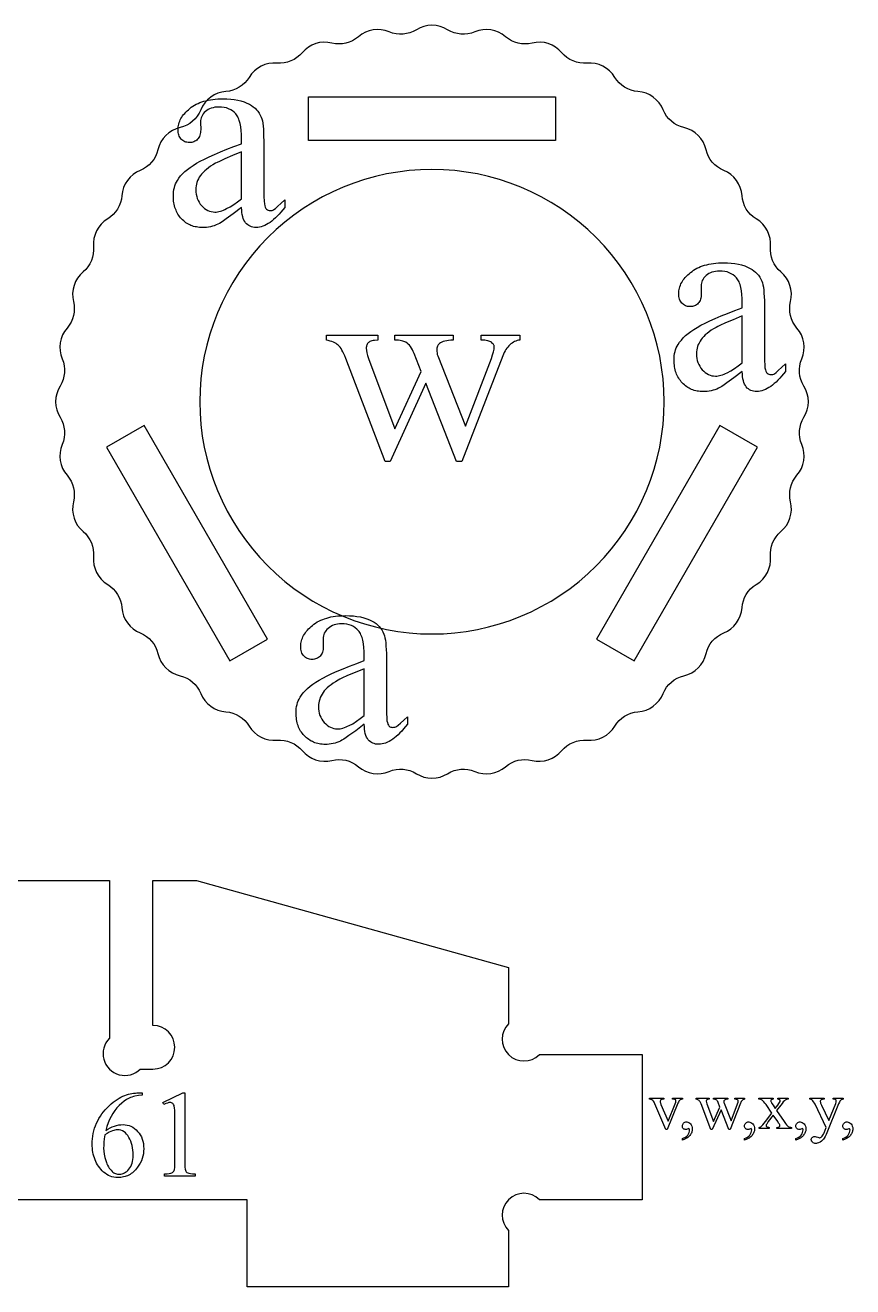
# Model space of a CAD drawing. Extents: x 7 to 905, y -397 to 592.
# Drawn here: x 327.3 to 418.5, y 155.1 to 294.2 of the extents above; entities that cross this region are included whole.
import ezdxf

# ---------------------------------------------------------------- set-up
doc = ezdxf.new("R2010")
doc.units = 0
doc.header["$MEASUREMENT"] = 0
for name, color, linetype in [('EXT', 1, 'CONTINUOUS'), ('INT', 5, 'CONTINUOUS'), ('TEXT', 18, 'CONTINUOUS')]:
    doc.layers.add(name, color=color, linetype=linetype)

msp = doc.modelspace()

# ---------------------------------------------------------------- linework, layer by layer
at = {"layer": 'EXT'}
msp.add_lwpolyline([(331.34, 247.97, 0.286149), (331.88, 244.57, -0.244114), (332.58, 241.65, 0.286149), (333.65, 238.37, -0.244114), (334.8, 235.6, 0.286149), (336.36, 232.53, -0.244114), (337.93, 229.98, 0.286149), (339.95, 227.19, -0.244114), (341.9, 224.91, 0.286149), (344.34, 222.47, -0.244114), (346.62, 220.52, 0.286149), (349.4, 218.5, -0.244114), (351.96, 216.93, 0.286149), (355.03, 215.37, -0.244114), (357.8, 214.22, 0.286149), (361.08, 213.15, -0.244114), (364, 212.45, 0.286149), (367.4, 211.92, -0.244114), (370.39, 211.68, 0.286149), (373.83, 211.68, -0.244114), (376.82, 211.92, 0.286149), (380.23, 212.45, -0.244114), (383.14, 213.15, 0.286149), (386.42, 214.22, -0.244114), (389.19, 215.37, 0.286149), (392.26, 216.93, -0.244114), (394.82, 218.5, 0.286149), (397.6, 220.52, -0.244114), (399.89, 222.47, 0.286149), (402.32, 224.91, -0.244114), (404.27, 227.19, 0.286149), (406.29, 229.98, -0.244114), (407.86, 232.53, 0.286149), (409.43, 235.6, -0.244114), (410.57, 238.37, 0.286149), (411.64, 241.65, -0.244114), (412.34, 244.57, 0.286149), (412.88, 247.97, -0.244114), (413.11, 250.96, 0.286149), (413.11, 254.4, -0.244114), (412.88, 257.4, 0.286149), (412.34, 260.8, -0.244114), (411.64, 263.71, 0.286149), (410.57, 266.99, -0.244114), (409.43, 269.76, 0.286149), (407.86, 272.83, -0.244114), (406.29, 275.39, 0.286149), (404.27, 278.18, -0.244114), (402.32, 280.46, 0.286149), (399.89, 282.89, -0.244114), (397.6, 284.84, 0.286149), (394.82, 286.87, -0.244114), (392.26, 288.43, 0.286149), (389.19, 290, -0.244114), (386.42, 291.15, 0.286149), (383.14, 292.21, -0.244114), (380.23, 292.91, 0.286149), (376.82, 293.45, -0.244114), (373.83, 293.68, 0.286149), (370.39, 293.68, -0.244114), (367.4, 293.45, 0.286149), (364, 292.91, -0.244114), (361.08, 292.21, 0.286149), (357.8, 291.15, -0.244114), (355.03, 290, 0.286149), (351.96, 288.43, -0.244114), (349.4, 286.87, 0.286149), (346.62, 284.84, -0.244114), (344.34, 282.89, 0.286149), (341.9, 280.46, -0.244114), (339.95, 278.18, 0.286149), (337.93, 275.39, -0.244114), (336.36, 272.83, 0.286149), (334.8, 269.76, -0.244114), (333.65, 266.99, 0.286149), (332.58, 263.71, -0.244114), (331.88, 260.8, 0.286149), (331.34, 257.4, -0.244114), (331.11, 254.4, 0.286149), (331.11, 250.96, -0.244114)], format="xyb", close=True, dxfattribs=at)
msp.add_lwpolyline([(322.15, 199.92), (336.55, 199.92), (336.55, 182.52, 1), (339.95, 179.12), (341.35, 179.12, 1), (341.35, 183.92), (341.35, 199.92), (346.15, 199.92), (380.55, 190.32), (380.55, 184.12, 1), (383.95, 180.72), (395.27, 180.72), (395.27, 164.72), (383.95, 164.72, 1), (380.55, 161.33), (380.55, 155.12), (351.75, 155.12), (351.75, 164.72), (306.95, 164.72)], format="xyb", dxfattribs=at)
at = {"layer": 'INT'}
for points in [[(358.51, 281.48), (358.51, 286.28), (385.71, 286.28), (385.71, 281.48)], [(349.81, 224.1), (353.97, 226.5), (340.37, 250.06), (336.21, 247.66)], [(394.41, 224.1), (408.01, 247.66), (403.85, 250.06), (390.25, 226.5)]]:
    msp.add_lwpolyline(points, close=True, dxfattribs=at)
msp.add_lwpolyline([(372.11, 278.28, 0.414214), (346.51, 252.68, 0.414214), (372.11, 227.08, 0.414214), (397.71, 252.68, 0.414214)], format="xyb", close=True, dxfattribs=at)
at = {"layer": 'TEXT'}
for points in [[(351.12, 274.1), (350.18, 273.38), (349.43, 272.83), (349.13, 272.62), (348.87, 272.45), (348.67, 272.33), (348.51, 272.24), (348.31, 272.16), (348.11, 272.08), (347.9, 272.02), (347.69, 271.97), (347.48, 271.93), (347.26, 271.9), (347.04, 271.88), (346.82, 271.88), (346.64, 271.88), (346.47, 271.89), (346.31, 271.91), (346.15, 271.94), (345.99, 271.97), (345.83, 272.01), (345.68, 272.06), (345.54, 272.12), (345.4, 272.18), (345.26, 272.25), (345.12, 272.33), (344.99, 272.41), (344.86, 272.51), (344.74, 272.61), (344.62, 272.72), (344.51, 272.83), (344.4, 272.96), (344.29, 273.08), (344.2, 273.22), (344.11, 273.35), (344.03, 273.49), (343.95, 273.64), (343.89, 273.79), (343.83, 273.94), (343.77, 274.1), (343.73, 274.27), (343.69, 274.44), (343.66, 274.61), (343.63, 274.79), (343.61, 274.98), (343.6, 275.36), (343.61, 275.6), (343.63, 275.83), (343.66, 276.06), (343.71, 276.28), (343.77, 276.49), (343.85, 276.69), (343.94, 276.88), (344.04, 277.07), (344.21, 277.32), (344.4, 277.56), (344.62, 277.8), (344.87, 278.04), (345.15, 278.27), (345.45, 278.51), (345.78, 278.73), (346.14, 278.96), (346.55, 279.18), (347.02, 279.42), (347.55, 279.67), (348.14, 279.94), (348.79, 280.21), (349.51, 280.5), (350.28, 280.8), (351.12, 281.11), (351.12, 281.64), (351.11, 282.12), (351.08, 282.57), (351.03, 282.98), (350.96, 283.34), (350.87, 283.67), (350.82, 283.82), (350.76, 283.96), (350.7, 284.09), (350.63, 284.2), (350.56, 284.31), (350.48, 284.41), (350.31, 284.59), (350.12, 284.74), (349.92, 284.87), (349.69, 284.98), (349.45, 285.06), (349.19, 285.12), (348.91, 285.15), (348.61, 285.16), (348.39, 285.16), (348.17, 285.13), (347.97, 285.09), (347.78, 285.04), (347.6, 284.97), (347.44, 284.88), (347.28, 284.78), (347.14, 284.66), (347.01, 284.54), (346.89, 284.4), (346.8, 284.27), (346.72, 284.12), (346.66, 283.98), (346.61, 283.83), (346.59, 283.67), (346.58, 283.51), (346.61, 282.66), (346.6, 282.49), (346.59, 282.34), (346.56, 282.19), (346.52, 282.06), (346.47, 281.93), (346.41, 281.81), (346.34, 281.71), (346.26, 281.61), (346.17, 281.52), (346.08, 281.45), (345.97, 281.39), (345.86, 281.33), (345.75, 281.29), (345.62, 281.26), (345.49, 281.25), (345.35, 281.24), (345.22, 281.25), (345.09, 281.27), (344.97, 281.3), (344.86, 281.34), (344.75, 281.39), (344.65, 281.46), (344.55, 281.53), (344.46, 281.62), (344.38, 281.73), (344.31, 281.83), (344.25, 281.95), (344.2, 282.08), (344.16, 282.21), (344.14, 282.36), (344.12, 282.51), (344.12, 282.67), (344.12, 282.83), (344.14, 282.99), (344.16, 283.14), (344.2, 283.29), (344.24, 283.44), (344.3, 283.59), (344.36, 283.74), (344.44, 283.89), (344.53, 284.03), (344.62, 284.18), (344.73, 284.32), (344.85, 284.46), (344.97, 284.6), (345.11, 284.73), (345.26, 284.87), (345.41, 285), (345.58, 285.13), (345.75, 285.25), (345.94, 285.36), (346.13, 285.47), (346.33, 285.56), (346.53, 285.65), (346.75, 285.73), (346.97, 285.8), (347.21, 285.86), (347.45, 285.92), (347.69, 285.96), (347.95, 286), (348.21, 286.03), (348.49, 286.05), (348.77, 286.06), (349.06, 286.06), (349.5, 286.05), (349.92, 286.03), (350.32, 285.98), (350.69, 285.91), (351.05, 285.83), (351.39, 285.72), (351.71, 285.6), (352.01, 285.46), (352.22, 285.34), (352.41, 285.2), (352.6, 285.04), (352.76, 284.87), (352.92, 284.69), (353.05, 284.48), (353.18, 284.26), (353.29, 284.03), (353.35, 283.85), (353.41, 283.63), (353.45, 283.37), (353.49, 283.06), (353.52, 282.72), (353.54, 282.33), (353.55, 281.9), (353.56, 281.43), (353.56, 276.85), (353.56, 275.97), (353.57, 275.29), (353.6, 274.79), (353.63, 274.48), (353.67, 274.28), (353.73, 274.12), (353.79, 273.99), (353.83, 273.94), (353.87, 273.9), (353.96, 273.83), (354.06, 273.79), (354.16, 273.76), (354.26, 273.75), (354.38, 273.76), (354.48, 273.77), (354.58, 273.81), (354.68, 273.85), (354.87, 273.99), (355.13, 274.22), (355.46, 274.53), (355.87, 274.93), (355.87, 274.1), (355.67, 273.83), (355.46, 273.58), (355.26, 273.35), (355.05, 273.13), (354.85, 272.94), (354.65, 272.75), (354.45, 272.59), (354.26, 272.44), (354.06, 272.31), (353.86, 272.2), (353.67, 272.11), (353.48, 272.03), (353.28, 271.97), (353.09, 271.92), (352.9, 271.9), (352.71, 271.89), (352.54, 271.9), (352.37, 271.92), (352.21, 271.96), (352.07, 272.02), (351.93, 272.09), (351.8, 272.17), (351.68, 272.27), (351.56, 272.39), (351.46, 272.53), (351.38, 272.69), (351.3, 272.87), (351.24, 273.07), (351.19, 273.3), (351.16, 273.54), (351.13, 273.81)], [(351.12, 275.06), (351.12, 280.21), (350.11, 279.8), (349.29, 279.45), (348.67, 279.17), (348.43, 279.06), (348.25, 278.96), (347.96, 278.79), (347.7, 278.63), (347.47, 278.46), (347.25, 278.29), (347.05, 278.12), (346.87, 277.95), (346.71, 277.77), (346.58, 277.6), (346.46, 277.42), (346.36, 277.24), (346.27, 277.05), (346.2, 276.86), (346.15, 276.66), (346.11, 276.46), (346.09, 276.26), (346.08, 276.05), (346.09, 275.79), (346.12, 275.54), (346.17, 275.3), (346.24, 275.08), (346.33, 274.86), (346.43, 274.66), (346.56, 274.47), (346.71, 274.29), (346.87, 274.12), (347.04, 273.98), (347.21, 273.86), (347.39, 273.76), (347.58, 273.69), (347.77, 273.63), (347.97, 273.6), (348.17, 273.59), (348.31, 273.59), (348.46, 273.61), (348.62, 273.64), (348.78, 273.68), (348.94, 273.73), (349.11, 273.79), (349.29, 273.87), (349.47, 273.96), (349.85, 274.16), (350.25, 274.42), (350.68, 274.72)], [(406.32, 256.02), (405.37, 255.3), (404.63, 254.75), (404.32, 254.54), (404.07, 254.37), (403.86, 254.25), (403.71, 254.16), (403.51, 254.08), (403.3, 254), (403.1, 253.94), (402.88, 253.89), (402.67, 253.85), (402.45, 253.82), (402.23, 253.8), (402.01, 253.79), (401.84, 253.8), (401.67, 253.81), (401.5, 253.83), (401.34, 253.85), (401.18, 253.89), (401.03, 253.93), (400.88, 253.98), (400.73, 254.03), (400.59, 254.1), (400.45, 254.17), (400.32, 254.25), (400.19, 254.33), (400.06, 254.43), (399.94, 254.53), (399.82, 254.64), (399.7, 254.75), (399.59, 254.88), (399.49, 255), (399.39, 255.13), (399.31, 255.27), (399.22, 255.41), (399.15, 255.56), (399.08, 255.71), (399.02, 255.86), (398.97, 256.02), (398.92, 256.19), (398.88, 256.36), (398.85, 256.53), (398.83, 256.71), (398.81, 256.89), (398.8, 257.28), (398.8, 257.52), (398.82, 257.75), (398.86, 257.98), (398.91, 258.2), (398.97, 258.41), (399.04, 258.61), (399.13, 258.8), (399.24, 258.99), (399.4, 259.23), (399.6, 259.48), (399.82, 259.72), (400.07, 259.96), (400.34, 260.19), (400.65, 260.42), (400.98, 260.65), (401.34, 260.87), (401.74, 261.1), (402.21, 261.34), (402.74, 261.59), (403.33, 261.85), (403.99, 262.13), (404.7, 262.42), (405.48, 262.72), (406.32, 263.03), (406.32, 263.56), (406.31, 264.04), (406.28, 264.49), (406.23, 264.9), (406.16, 265.26), (406.07, 265.59), (406.01, 265.74), (405.96, 265.88), (405.89, 266), (405.83, 266.12), (405.75, 266.23), (405.68, 266.33), (405.51, 266.51), (405.32, 266.66), (405.11, 266.79), (404.89, 266.9), (404.65, 266.98), (404.39, 267.04), (404.11, 267.07), (403.81, 267.08), (403.58, 267.08), (403.37, 267.05), (403.17, 267.01), (402.98, 266.96), (402.8, 266.89), (402.63, 266.8), (402.48, 266.7), (402.34, 266.58), (402.2, 266.45), (402.09, 266.32), (401.99, 266.19), (401.91, 266.04), (401.85, 265.9), (401.81, 265.75), (401.78, 265.59), (401.77, 265.43), (401.8, 264.58), (401.8, 264.41), (401.78, 264.26), (401.76, 264.11), (401.72, 263.97), (401.67, 263.85), (401.61, 263.73), (401.54, 263.63), (401.46, 263.53), (401.37, 263.44), (401.27, 263.37), (401.17, 263.3), (401.06, 263.25), (400.94, 263.21), (400.82, 263.18), (400.69, 263.17), (400.55, 263.16), (400.42, 263.17), (400.29, 263.18), (400.17, 263.21), (400.05, 263.26), (399.95, 263.31), (399.84, 263.38), (399.75, 263.45), (399.66, 263.54), (399.58, 263.64), (399.51, 263.75), (399.45, 263.87), (399.4, 264), (399.36, 264.13), (399.33, 264.28), (399.32, 264.43), (399.31, 264.59), (399.32, 264.75), (399.33, 264.9), (399.36, 265.06), (399.39, 265.21), (399.44, 265.36), (399.49, 265.51), (399.56, 265.66), (399.64, 265.81), (399.72, 265.95), (399.82, 266.1), (399.93, 266.24), (400.04, 266.38), (400.17, 266.52), (400.31, 266.65), (400.45, 266.79), (400.61, 266.92), (400.78, 267.05), (400.95, 267.17), (401.13, 267.28), (401.32, 267.39), (401.52, 267.48), (401.73, 267.57), (401.95, 267.65), (402.17, 267.72), (402.4, 267.78), (402.64, 267.83), (402.89, 267.88), (403.15, 267.92), (403.41, 267.95), (403.68, 267.97), (403.96, 267.98), (404.25, 267.98), (404.69, 267.97), (405.11, 267.95), (405.51, 267.9), (405.89, 267.83), (406.25, 267.75), (406.59, 267.64), (406.9, 267.52), (407.2, 267.38), (407.41, 267.26), (407.61, 267.12), (407.79, 266.96), (407.96, 266.79), (408.11, 266.61), (408.25, 266.4), (408.38, 266.18), (408.49, 265.95), (408.55, 265.77), (408.6, 265.55), (408.65, 265.29), (408.68, 264.98), (408.71, 264.64), (408.73, 264.25), (408.75, 263.82), (408.75, 263.35), (408.75, 258.76), (408.76, 257.89), (408.77, 257.21), (408.79, 256.71), (408.82, 256.4), (408.87, 256.2), (408.92, 256.03), (408.99, 255.91), (409.03, 255.86), (409.07, 255.81), (409.16, 255.75), (409.25, 255.7), (409.35, 255.68), (409.46, 255.67), (409.57, 255.67), (409.68, 255.69), (409.78, 255.73), (409.87, 255.77), (410.06, 255.91), (410.33, 256.14), (410.66, 256.45), (411.07, 256.85), (411.07, 256.02), (410.86, 255.75), (410.66, 255.5), (410.45, 255.27), (410.25, 255.05), (410.05, 254.85), (409.85, 254.67), (409.65, 254.51), (409.45, 254.36), (409.26, 254.23), (409.06, 254.12), (408.87, 254.03), (408.67, 253.95), (408.48, 253.89), (408.29, 253.84), (408.1, 253.82), (407.91, 253.81), (407.73, 253.82), (407.57, 253.84), (407.41, 253.88), (407.26, 253.93), (407.12, 254), (406.99, 254.09), (406.87, 254.19), (406.76, 254.31), (406.66, 254.45), (406.57, 254.61), (406.5, 254.79), (406.44, 254.99), (406.39, 255.21), (406.35, 255.46), (406.33, 255.73)], [(406.32, 256.98), (406.32, 262.13), (405.3, 261.72), (404.48, 261.37), (403.86, 261.09), (403.63, 260.97), (403.44, 260.87), (403.16, 260.71), (402.9, 260.55), (402.66, 260.38), (402.44, 260.21), (402.24, 260.04), (402.07, 259.87), (401.91, 259.69), (401.77, 259.52), (401.66, 259.34), (401.56, 259.15), (401.47, 258.97), (401.4, 258.78), (401.34, 258.58), (401.3, 258.38), (401.28, 258.18), (401.27, 257.97), (401.28, 257.71), (401.31, 257.46), (401.36, 257.22), (401.43, 257), (401.52, 256.78), (401.63, 256.58), (401.76, 256.39), (401.91, 256.21), (402.07, 256.04), (402.24, 255.9), (402.41, 255.78), (402.59, 255.68), (402.78, 255.6), (402.97, 255.55), (403.16, 255.52), (403.37, 255.51), (403.51, 255.51), (403.66, 255.53), (403.81, 255.56), (403.97, 255.6), (404.14, 255.65), (404.31, 255.71), (404.48, 255.79), (404.67, 255.87), (405.05, 256.08), (405.45, 256.33), (405.87, 256.63)], [(360.47, 260.03), (366.13, 260.03), (366.13, 259.48), (365.78, 259.44), (365.62, 259.41), (365.49, 259.38), (365.37, 259.34), (365.26, 259.3), (365.18, 259.25), (365.11, 259.2), (365.05, 259.14), (365, 259.08), (364.96, 259.01), (364.92, 258.93), (364.9, 258.85), (364.88, 258.76), (364.87, 258.67), (364.86, 258.57), (364.88, 258.32), (364.93, 258.06), (365.01, 257.77), (365.11, 257.46), (368.01, 249.69), (370.91, 256.01), (370.14, 258), (370.05, 258.22), (369.95, 258.41), (369.85, 258.59), (369.73, 258.75), (369.62, 258.9), (369.49, 259.03), (369.36, 259.14), (369.22, 259.23), (369.13, 259.28), (369.02, 259.32), (368.89, 259.36), (368.75, 259.39), (368.59, 259.42), (368.41, 259.45), (368.01, 259.48), (368.01, 260.03), (374.44, 260.03), (374.44, 259.48), (374.18, 259.46), (373.94, 259.44), (373.73, 259.4), (373.53, 259.36), (373.35, 259.31), (373.19, 259.25), (373.05, 259.18), (372.93, 259.1), (372.86, 259.03), (372.8, 258.96), (372.75, 258.88), (372.71, 258.79), (372.68, 258.69), (372.66, 258.58), (372.64, 258.47), (372.64, 258.34), (372.64, 258.2), (372.67, 258.05), (372.7, 257.89), (372.75, 257.74), (375.82, 249.98), (378.67, 257.46), (378.8, 257.84), (378.89, 258.17), (378.95, 258.47), (378.96, 258.6), (378.96, 258.73), (378.96, 258.8), (378.95, 258.86), (378.92, 258.93), (378.89, 258.99), (378.85, 259.05), (378.8, 259.11), (378.68, 259.23), (378.6, 259.28), (378.5, 259.33), (378.38, 259.37), (378.25, 259.4), (378.1, 259.43), (377.93, 259.45), (377.55, 259.48), (377.55, 260.03), (381.81, 260.03), (381.81, 259.48), (381.65, 259.45), (381.5, 259.41), (381.35, 259.36), (381.21, 259.3), (381.08, 259.23), (380.94, 259.14), (380.82, 259.05), (380.7, 258.95), (380.58, 258.83), (380.47, 258.71), (380.37, 258.57), (380.27, 258.43), (380.17, 258.27), (380.08, 258.11), (380, 257.93), (379.92, 257.74), (375.41, 246.1), (374.81, 246.1), (371.43, 254.73), (367.49, 246.1), (366.94, 246.1), (362.61, 257.46), (362.5, 257.72), (362.39, 257.95), (362.29, 258.17), (362.18, 258.36), (362.08, 258.53), (361.97, 258.68), (361.87, 258.81), (361.77, 258.91), (361.66, 259), (361.53, 259.09), (361.39, 259.17), (361.24, 259.24), (361.07, 259.31), (360.88, 259.37), (360.68, 259.43), (360.47, 259.48)], [(364.65, 217.14), (363.7, 216.42), (362.95, 215.87), (362.65, 215.66), (362.4, 215.49), (362.19, 215.36), (362.04, 215.28), (361.83, 215.19), (361.63, 215.12), (361.42, 215.05), (361.21, 215), (361, 214.96), (360.78, 214.93), (360.56, 214.91), (360.34, 214.91), (360.17, 214.91), (360, 214.92), (359.83, 214.94), (359.67, 214.97), (359.51, 215), (359.36, 215.04), (359.21, 215.09), (359.06, 215.15), (358.92, 215.21), (358.78, 215.28), (358.65, 215.36), (358.52, 215.45), (358.39, 215.54), (358.27, 215.64), (358.15, 215.75), (358.03, 215.87), (357.92, 215.99), (357.82, 216.12), (357.72, 216.25), (357.63, 216.38), (357.55, 216.52), (357.48, 216.67), (357.41, 216.82), (357.35, 216.98), (357.3, 217.14), (357.25, 217.3), (357.21, 217.47), (357.18, 217.64), (357.16, 217.82), (357.14, 218.01), (357.12, 218.39), (357.13, 218.63), (357.15, 218.87), (357.19, 219.09), (357.23, 219.31), (357.3, 219.52), (357.37, 219.72), (357.46, 219.91), (357.57, 220.1), (357.73, 220.35), (357.92, 220.59), (358.15, 220.84), (358.39, 221.07), (358.67, 221.31), (358.98, 221.54), (359.31, 221.76), (359.67, 221.99), (360.07, 222.21), (360.54, 222.45), (361.07, 222.71), (361.66, 222.97), (362.31, 223.24), (363.03, 223.53), (363.81, 223.83), (364.65, 224.14), (364.65, 224.67), (364.64, 225.16), (364.61, 225.6), (364.56, 226.01), (364.49, 226.38), (364.4, 226.7), (364.34, 226.85), (364.28, 226.99), (364.22, 227.12), (364.15, 227.24), (364.08, 227.35), (364, 227.44), (363.83, 227.62), (363.65, 227.77), (363.44, 227.9), (363.22, 228.01), (362.97, 228.09), (362.71, 228.15), (362.44, 228.19), (362.14, 228.2), (361.91, 228.19), (361.7, 228.17), (361.5, 228.13), (361.31, 228.07), (361.13, 228), (360.96, 227.91), (360.81, 227.81), (360.66, 227.7), (360.53, 227.57), (360.42, 227.44), (360.32, 227.3), (360.24, 227.16), (360.18, 227.01), (360.14, 226.86), (360.11, 226.7), (360.1, 226.55), (360.13, 225.69), (360.13, 225.52), (360.11, 225.37), (360.08, 225.22), (360.05, 225.09), (360, 224.96), (359.94, 224.85), (359.87, 224.74), (359.79, 224.64), (359.7, 224.56), (359.6, 224.48), (359.5, 224.42), (359.39, 224.37), (359.27, 224.33), (359.15, 224.3), (359.02, 224.28), (358.88, 224.27), (358.75, 224.28), (358.62, 224.3), (358.5, 224.33), (358.38, 224.37), (358.27, 224.42), (358.17, 224.49), (358.08, 224.57), (357.99, 224.66), (357.91, 224.76), (357.83, 224.87), (357.78, 224.98), (357.73, 225.11), (357.69, 225.25), (357.66, 225.39), (357.65, 225.54), (357.64, 225.7), (357.64, 225.86), (357.66, 226.02), (357.69, 226.17), (357.72, 226.33), (357.77, 226.48), (357.82, 226.63), (357.89, 226.77), (357.96, 226.92), (358.05, 227.07), (358.15, 227.21), (358.25, 227.35), (358.37, 227.49), (358.5, 227.63), (358.63, 227.77), (358.78, 227.9), (358.94, 228.03), (359.1, 228.16), (359.28, 228.28), (359.46, 228.4), (359.65, 228.5), (359.85, 228.59), (360.06, 228.68), (360.27, 228.76), (360.5, 228.83), (360.73, 228.89), (360.97, 228.95), (361.22, 228.99), (361.47, 229.03), (361.74, 229.06), (362.01, 229.08), (362.29, 229.09), (362.58, 229.1), (363.02, 229.09), (363.44, 229.06), (363.84, 229.01), (364.22, 228.95), (364.58, 228.86), (364.91, 228.76), (365.23, 228.63), (365.53, 228.49), (365.74, 228.37), (365.94, 228.23), (366.12, 228.08), (366.29, 227.91), (366.44, 227.72), (366.58, 227.52), (366.7, 227.3), (366.81, 227.06), (366.88, 226.88), (366.93, 226.66), (366.98, 226.4), (367.01, 226.1), (367.04, 225.75), (367.06, 225.36), (367.08, 224.94), (367.08, 224.47), (367.08, 219.88), (367.08, 219.01), (367.1, 218.32), (367.12, 217.82), (367.15, 217.51), (367.2, 217.31), (367.25, 217.15), (367.32, 217.02), (367.36, 216.97), (367.4, 216.93), (367.48, 216.86), (367.58, 216.82), (367.68, 216.79), (367.79, 216.78), (367.9, 216.79), (368.01, 216.81), (368.11, 216.84), (368.2, 216.88), (368.39, 217.02), (368.65, 217.25), (368.99, 217.56), (369.4, 217.96), (369.4, 217.14), (369.19, 216.87), (368.98, 216.62), (368.78, 216.38), (368.58, 216.17), (368.38, 215.97), (368.18, 215.79), (367.98, 215.62), (367.78, 215.48), (367.58, 215.35), (367.39, 215.23), (367.19, 215.14), (367, 215.06), (366.81, 215), (366.62, 214.96), (366.43, 214.93), (366.24, 214.92), (366.06, 214.93), (365.9, 214.95), (365.74, 214.99), (365.59, 215.05), (365.45, 215.12), (365.32, 215.2), (365.2, 215.31), (365.09, 215.42), (364.99, 215.56), (364.9, 215.72), (364.83, 215.9), (364.76, 216.1), (364.71, 216.33), (364.68, 216.57), (364.66, 216.84)], [(364.65, 218.09), (364.65, 223.24), (363.63, 222.83), (362.81, 222.49), (362.19, 222.2), (361.96, 222.09), (361.77, 221.99), (361.49, 221.82), (361.23, 221.66), (360.99, 221.49), (360.77, 221.32), (360.57, 221.15), (360.4, 220.98), (360.24, 220.81), (360.1, 220.63), (359.99, 220.45), (359.88, 220.27), (359.8, 220.08), (359.73, 219.89), (359.67, 219.69), (359.63, 219.49), (359.61, 219.29), (359.6, 219.08), (359.61, 218.82), (359.64, 218.57), (359.69, 218.34), (359.76, 218.11), (359.85, 217.9), (359.96, 217.69), (360.09, 217.5), (360.24, 217.32), (360.4, 217.16), (360.56, 217.01), (360.74, 216.89), (360.92, 216.79), (361.1, 216.72), (361.29, 216.66), (361.49, 216.63), (361.7, 216.62), (361.84, 216.62), (361.99, 216.64), (362.14, 216.67), (362.3, 216.71), (362.47, 216.76), (362.64, 216.83), (362.81, 216.9), (362.99, 216.99), (363.37, 217.19), (363.78, 217.45), (364.2, 217.75)], [(340.16, 176.5), (340.16, 176.26), (339.74, 176.2), (339.36, 176.13), (339.19, 176.08), (339.02, 176.03), (338.87, 175.97), (338.73, 175.91), (338.59, 175.84), (338.45, 175.76), (338.17, 175.58), (337.9, 175.36), (337.63, 175.11), (337.37, 174.83), (337.14, 174.54), (336.92, 174.23), (336.73, 173.91), (336.56, 173.57), (336.41, 173.19), (336.27, 172.78), (336.14, 172.34), (336.38, 172.5), (336.62, 172.63), (336.86, 172.74), (337.1, 172.83), (337.34, 172.91), (337.58, 172.96), (337.82, 172.99), (338.06, 173), (338.28, 172.99), (338.5, 172.95), (338.72, 172.89), (338.92, 172.81), (339.12, 172.71), (339.3, 172.58), (339.48, 172.43), (339.66, 172.25), (339.82, 172.06), (339.95, 171.86), (340.07, 171.64), (340.17, 171.41), (340.24, 171.16), (340.29, 170.9), (340.32, 170.63), (340.33, 170.34), (340.32, 170.06), (340.29, 169.79), (340.24, 169.53), (340.16, 169.26), (340.07, 169.01), (339.95, 168.76), (339.81, 168.52), (339.65, 168.29), (339.55, 168.15), (339.44, 168.02), (339.32, 167.9), (339.21, 167.79), (339.08, 167.69), (338.96, 167.6), (338.83, 167.51), (338.7, 167.44), (338.56, 167.37), (338.41, 167.32), (338.27, 167.27), (338.12, 167.23), (337.96, 167.2), (337.8, 167.18), (337.64, 167.16), (337.47, 167.16), (337.25, 167.17), (337.03, 167.2), (336.82, 167.24), (336.62, 167.31), (336.43, 167.4), (336.25, 167.5), (336.07, 167.63), (335.91, 167.77), (335.75, 167.92), (335.61, 168.08), (335.48, 168.24), (335.36, 168.41), (335.24, 168.58), (335.14, 168.76), (335.05, 168.94), (334.96, 169.13), (334.89, 169.33), (334.82, 169.53), (334.77, 169.73), (334.73, 169.95), (334.69, 170.16), (334.67, 170.39), (334.65, 170.61), (334.65, 170.85), (334.65, 171.15), (334.68, 171.44), (334.71, 171.74), (334.77, 172.03), (334.84, 172.31), (334.92, 172.59), (335.02, 172.87), (335.13, 173.14), (335.26, 173.41), (335.4, 173.67), (335.55, 173.93), (335.72, 174.17), (335.9, 174.41), (336.09, 174.64), (336.3, 174.86), (336.51, 175.08), (336.74, 175.28), (336.96, 175.46), (337.18, 175.63), (337.4, 175.78), (337.61, 175.91), (337.82, 176.03), (338.03, 176.13), (338.24, 176.21), (338.44, 176.28), (338.64, 176.34), (338.84, 176.39), (339.03, 176.43), (339.22, 176.46), (339.41, 176.48), (339.59, 176.5), (339.77, 176.5)], [(342.45, 175.43), (344.64, 176.5), (344.86, 176.5), (344.86, 168.9), (344.87, 168.56), (344.88, 168.29), (344.9, 168.09), (344.92, 167.96), (344.96, 167.87), (345.02, 167.8), (345.1, 167.73), (345.19, 167.68), (345.31, 167.63), (345.49, 167.6), (345.72, 167.57), (346, 167.56), (346, 167.32), (342.61, 167.32), (342.61, 167.56), (342.9, 167.57), (343.14, 167.6), (343.31, 167.63), (343.43, 167.67), (343.52, 167.72), (343.59, 167.78), (343.65, 167.85), (343.69, 167.93), (343.72, 168.05), (343.75, 168.26), (343.76, 168.54), (343.77, 168.9), (343.77, 173.76), (343.76, 174.21), (343.75, 174.57), (343.73, 174.84), (343.7, 175.02), (343.67, 175.12), (343.63, 175.21), (343.59, 175.28), (343.53, 175.33), (343.47, 175.38), (343.4, 175.41), (343.32, 175.43), (343.24, 175.43), (343.1, 175.42), (342.94, 175.38), (342.76, 175.32), (342.55, 175.23)], [(396.08, 175.93), (397.67, 175.93), (397.67, 175.8), (397.57, 175.8), (397.5, 175.79), (397.44, 175.78), (397.39, 175.76), (397.35, 175.73), (397.32, 175.69), (397.29, 175.64), (397.28, 175.59), (397.28, 175.54), (397.28, 175.47), (397.3, 175.4), (397.35, 175.23), (398.14, 173.37), (398.93, 175.3), (398.99, 175.48), (399.01, 175.56), (399.01, 175.62), (399.01, 175.66), (398.98, 175.7), (398.94, 175.75), (398.88, 175.78), (398.78, 175.79), (398.63, 175.8), (398.63, 175.93), (399.73, 175.93), (399.73, 175.8), (399.64, 175.79), (399.57, 175.77), (399.51, 175.75), (399.46, 175.72), (399.4, 175.66), (399.34, 175.57), (399.28, 175.47), (399.23, 175.35), (398.03, 172.45), (397.88, 172.45), (396.67, 175.3), (396.6, 175.47), (396.52, 175.59), (396.44, 175.67), (396.33, 175.73), (396.24, 175.77), (396.08, 175.8)], [(401.24, 175.93), (402.66, 175.93), (402.66, 175.8), (402.57, 175.79), (402.5, 175.77), (402.44, 175.75), (402.4, 175.73), (402.38, 175.7), (402.36, 175.66), (402.35, 175.62), (402.34, 175.57), (402.36, 175.44), (402.4, 175.29), (403.13, 173.35), (403.85, 174.93), (403.66, 175.43), (403.61, 175.53), (403.56, 175.62), (403.5, 175.68), (403.43, 175.73), (403.38, 175.76), (403.31, 175.78), (403.13, 175.8), (403.13, 175.93), (404.74, 175.93), (404.74, 175.8), (404.61, 175.79), (404.51, 175.77), (404.42, 175.74), (404.36, 175.7), (404.33, 175.67), (404.3, 175.62), (404.29, 175.57), (404.29, 175.51), (404.29, 175.44), (404.31, 175.36), (405.08, 173.42), (405.79, 175.29), (405.85, 175.47), (405.86, 175.54), (405.87, 175.61), (405.86, 175.64), (405.85, 175.68), (405.83, 175.71), (405.8, 175.73), (405.75, 175.76), (405.69, 175.78), (405.61, 175.79), (405.51, 175.8), (405.51, 175.93), (406.58, 175.93), (406.58, 175.8), (406.5, 175.78), (406.43, 175.75), (406.36, 175.71), (406.3, 175.66), (406.24, 175.6), (406.19, 175.53), (406.15, 175.45), (406.11, 175.36), (404.98, 172.45), (404.83, 172.45), (403.98, 174.61), (403, 172.45), (402.86, 172.45), (401.78, 175.29), (401.72, 175.42), (401.67, 175.52), (401.62, 175.6), (401.57, 175.66), (401.51, 175.7), (401.43, 175.74), (401.35, 175.77), (401.24, 175.8)], [(408.15, 175.93), (409.74, 175.93), (409.74, 175.8), (409.67, 175.79), (409.61, 175.78), (409.56, 175.77), (409.52, 175.75), (409.5, 175.72), (409.48, 175.69), (409.47, 175.65), (409.46, 175.61), (409.47, 175.56), (409.49, 175.5), (409.53, 175.42), (409.59, 175.34), (409.71, 175.15), (409.95, 174.77), (410.23, 175.15), (410.35, 175.32), (410.43, 175.45), (410.48, 175.55), (410.49, 175.61), (410.49, 175.65), (410.48, 175.68), (410.46, 175.72), (410.43, 175.74), (410.4, 175.77), (410.35, 175.78), (410.29, 175.79), (410.23, 175.8), (410.23, 175.93), (411.37, 175.93), (411.37, 175.8), (411.28, 175.79), (411.2, 175.77), (411.13, 175.74), (411.06, 175.7), (410.96, 175.62), (410.84, 175.5), (410.71, 175.34), (410.56, 175.15), (410.1, 174.54), (410.94, 173.33), (411.09, 173.13), (411.21, 172.97), (411.31, 172.86), (411.39, 172.79), (411.46, 172.75), (411.54, 172.72), (411.63, 172.7), (411.73, 172.69), (411.73, 172.56), (410.14, 172.56), (410.14, 172.69), (410.22, 172.69), (410.28, 172.71), (410.34, 172.73), (410.4, 172.76), (410.43, 172.79), (410.45, 172.82), (410.46, 172.86), (410.47, 172.9), (410.45, 172.96), (410.41, 173.05), (410.33, 173.17), (410.23, 173.33), (409.74, 174.05), (409.19, 173.33), (409.01, 173.06), (408.96, 172.98), (408.94, 172.93), (408.95, 172.89), (408.96, 172.84), (408.99, 172.8), (409.03, 172.77), (409.07, 172.74), (409.13, 172.71), (409.2, 172.7), (409.27, 172.69), (409.27, 172.56), (408.17, 172.56), (408.17, 172.69), (408.24, 172.7), (408.3, 172.72), (408.35, 172.75), (408.4, 172.78), (408.49, 172.86), (408.59, 172.97), (408.88, 173.33), (409.58, 174.27), (408.94, 175.2), (408.81, 175.38), (408.7, 175.52), (408.6, 175.63), (408.52, 175.7), (408.44, 175.74), (408.35, 175.77), (408.25, 175.79), (408.15, 175.8)], [(413.75, 175.93), (415.33, 175.93), (415.33, 175.8), (415.25, 175.8), (415.17, 175.79), (415.11, 175.78), (415.05, 175.76), (415, 175.73), (414.97, 175.69), (414.94, 175.64), (414.92, 175.6), (414.92, 175.55), (414.93, 175.47), (414.95, 175.37), (414.99, 175.27), (415.04, 175.15), (415.86, 173.44), (416.62, 175.31), (416.67, 175.46), (416.68, 175.54), (416.68, 175.61), (416.68, 175.67), (416.66, 175.71), (416.62, 175.74), (416.56, 175.77), (416.48, 175.79), (416.34, 175.8), (416.34, 175.93), (417.44, 175.93), (417.44, 175.8), (417.32, 175.77), (417.23, 175.74), (417.15, 175.67), (417.07, 175.57), (417.02, 175.48), (416.94, 175.29), (415.57, 171.92), (415.46, 171.69), (415.34, 171.49), (415.27, 171.4), (415.2, 171.32), (415.13, 171.24), (415.05, 171.18), (414.89, 171.07), (414.73, 170.99), (414.58, 170.94), (414.5, 170.93), (414.43, 170.93), (414.32, 170.93), (414.23, 170.96), (414.14, 171), (414.07, 171.05), (414.01, 171.12), (413.96, 171.19), (413.94, 171.26), (413.93, 171.34), (413.93, 171.41), (413.95, 171.48), (413.98, 171.54), (414.03, 171.59), (414.08, 171.63), (414.15, 171.66), (414.22, 171.68), (414.31, 171.68), (414.37, 171.68), (414.45, 171.66), (414.64, 171.6), (414.76, 171.56), (414.82, 171.55), (414.88, 171.55), (414.94, 171.57), (415, 171.61), (415.07, 171.66), (415.13, 171.73), (415.2, 171.83), (415.26, 171.95), (415.33, 172.1), (415.57, 172.69), (414.36, 175.24), (414.28, 175.36), (414.18, 175.52), (414.09, 175.63), (414.03, 175.69), (413.92, 175.75), (413.75, 175.8)], [(399.71, 171.3), (399.71, 171.46), (399.89, 171.53), (400.05, 171.62), (400.19, 171.73), (400.3, 171.85), (400.39, 171.98), (400.46, 172.12), (400.5, 172.26), (400.51, 172.41), (400.5, 172.47), (400.48, 172.53), (400.45, 172.55), (400.42, 172.56), (400.36, 172.54), (400.25, 172.49), (400.18, 172.46), (400.11, 172.45), (400.02, 172.46), (399.95, 172.48), (399.88, 172.51), (399.82, 172.56), (399.77, 172.62), (399.74, 172.69), (399.72, 172.77), (399.71, 172.85), (399.72, 172.94), (399.75, 173.02), (399.79, 173.1), (399.85, 173.16), (399.92, 173.22), (400, 173.26), (400.09, 173.29), (400.19, 173.29), (400.31, 173.28), (400.42, 173.24), (400.52, 173.17), (400.62, 173.08), (400.7, 172.97), (400.76, 172.83), (400.8, 172.69), (400.81, 172.52), (400.81, 172.42), (400.8, 172.33), (400.77, 172.24), (400.75, 172.15), (400.71, 172.07), (400.66, 171.98), (400.61, 171.9), (400.55, 171.81), (400.48, 171.73), (400.4, 171.66), (400.31, 171.59), (400.21, 171.52), (400.1, 171.46), (399.98, 171.4)], [(406.56, 171.3), (406.56, 171.46), (406.74, 171.53), (406.9, 171.62), (407.04, 171.73), (407.15, 171.85), (407.24, 171.98), (407.31, 172.12), (407.35, 172.26), (407.36, 172.41), (407.35, 172.47), (407.33, 172.53), (407.3, 172.55), (407.28, 172.56), (407.21, 172.54), (407.1, 172.49), (407.03, 172.46), (406.96, 172.45), (406.87, 172.46), (406.8, 172.48), (406.73, 172.51), (406.67, 172.56), (406.62, 172.62), (406.59, 172.69), (406.57, 172.77), (406.56, 172.85), (406.57, 172.94), (406.6, 173.02), (406.64, 173.1), (406.7, 173.16), (406.78, 173.22), (406.86, 173.26), (406.94, 173.29), (407.04, 173.29), (407.16, 173.28), (407.27, 173.24), (407.37, 173.17), (407.47, 173.08), (407.56, 172.97), (407.62, 172.83), (407.65, 172.69), (407.66, 172.52), (407.66, 172.42), (407.65, 172.33), (407.63, 172.24), (407.6, 172.15), (407.56, 172.07), (407.51, 171.98), (407.46, 171.9), (407.4, 171.81), (407.33, 171.73), (407.25, 171.66), (407.16, 171.59), (407.06, 171.52), (406.95, 171.46), (406.83, 171.4)], [(412.23, 171.3), (412.23, 171.46), (412.41, 171.53), (412.56, 171.62), (412.7, 171.73), (412.82, 171.85), (412.91, 171.98), (412.97, 172.12), (413.01, 172.26), (413.02, 172.41), (413.02, 172.47), (412.99, 172.53), (412.97, 172.55), (412.94, 172.56), (412.87, 172.54), (412.76, 172.49), (412.69, 172.46), (412.62, 172.45), (412.54, 172.46), (412.46, 172.48), (412.39, 172.51), (412.33, 172.56), (412.29, 172.62), (412.25, 172.69), (412.23, 172.77), (412.23, 172.85), (412.24, 172.94), (412.26, 173.02), (412.31, 173.1), (412.37, 173.16), (412.44, 173.22), (412.52, 173.26), (412.61, 173.29), (412.7, 173.29), (412.82, 173.28), (412.93, 173.24), (413.04, 173.17), (413.14, 173.08), (413.22, 172.97), (413.28, 172.83), (413.31, 172.69), (413.33, 172.52), (413.32, 172.42), (413.31, 172.33), (413.29, 172.24), (413.26, 172.15), (413.22, 172.07), (413.18, 171.98), (413.12, 171.9), (413.06, 171.81), (412.99, 171.73), (412.91, 171.66), (412.82, 171.59), (412.72, 171.52), (412.61, 171.46), (412.49, 171.4)], [(417.4, 171.3), (417.4, 171.46), (417.58, 171.53), (417.74, 171.62), (417.87, 171.73), (417.99, 171.85), (418.08, 171.98), (418.15, 172.12), (418.18, 172.26), (418.2, 172.41), (418.19, 172.47), (418.16, 172.53), (418.14, 172.55), (418.11, 172.56), (418.05, 172.54), (417.94, 172.49), (417.87, 172.46), (417.8, 172.45), (417.71, 172.46), (417.63, 172.48), (417.57, 172.51), (417.51, 172.56), (417.46, 172.62), (417.43, 172.69), (417.41, 172.77), (417.4, 172.85), (417.41, 172.94), (417.44, 173.02), (417.48, 173.1), (417.54, 173.16), (417.61, 173.22), (417.69, 173.26), (417.78, 173.29), (417.88, 173.29), (418, 173.28), (418.11, 173.24), (418.21, 173.17), (418.31, 173.08), (418.39, 172.97), (418.45, 172.83), (418.49, 172.69), (418.5, 172.52), (418.5, 172.42), (418.48, 172.33), (418.46, 172.24), (418.43, 172.15), (418.4, 172.07), (418.35, 171.98), (418.3, 171.9), (418.24, 171.81), (418.17, 171.73), (418.09, 171.66), (418, 171.59), (417.9, 171.52), (417.79, 171.46), (417.67, 171.4)], [(336.03, 171.86), (335.97, 171.43), (335.94, 171.05), (335.92, 170.71), (335.91, 170.41), (335.92, 170.08), (335.97, 169.75), (336.04, 169.39), (336.14, 169.03), (336.21, 168.84), (336.28, 168.67), (336.35, 168.51), (336.44, 168.36), (336.53, 168.21), (336.63, 168.08), (336.73, 167.96), (336.84, 167.84), (336.93, 167.77), (337.02, 167.7), (337.12, 167.65), (337.22, 167.61), (337.32, 167.57), (337.43, 167.55), (337.55, 167.53), (337.67, 167.53), (337.81, 167.54), (337.95, 167.56), (338.08, 167.61), (338.21, 167.67), (338.34, 167.74), (338.46, 167.84), (338.58, 167.95), (338.7, 168.07), (338.81, 168.22), (338.9, 168.37), (338.98, 168.55), (339.04, 168.73), (339.09, 168.94), (339.12, 169.15), (339.15, 169.38), (339.15, 169.63), (339.15, 169.91), (339.12, 170.17), (339.09, 170.43), (339.04, 170.69), (338.98, 170.93), (338.9, 171.16), (338.81, 171.38), (338.7, 171.59), (338.58, 171.79), (338.45, 171.95), (338.31, 172.1), (338.16, 172.21), (337.99, 172.3), (337.81, 172.37), (337.62, 172.41), (337.42, 172.42), (337.29, 172.41), (337.16, 172.39), (337.02, 172.36), (336.88, 172.31), (336.72, 172.25), (336.52, 172.15), (336.29, 172.02)]]:
    msp.add_lwpolyline(points, close=True, dxfattribs=at)

doc.saveas('drawing.dxf')
